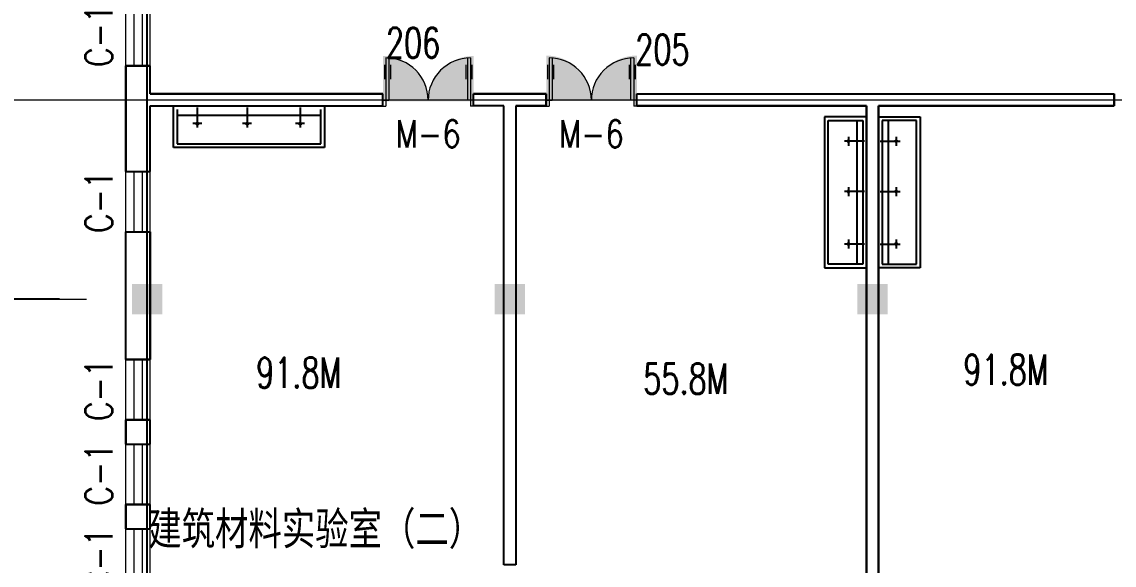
# Model space of a CAD drawing. Extents: x -220435 to 246757, y -381552 to -223577.
# Drawn here: x -38169 to -20097, y -340082 to -331089 of the extents above; entities that cross this region are included whole.
import ezdxf
from ezdxf.enums import TextEntityAlignment as Align

# ---------------------------------------------------------------- set-up
doc = ezdxf.new("R2010")
doc.units = 0
doc.header["$LTSCALE"] = 1500
doc.header["$MEASUREMENT"] = 0
doc.linetypes.add('DOTE', pattern=[2.42, 2, -0.2, 0.02, -0.2])
doc.layers.get('0').update_dxf_attribs({"linetype": 'CONTINUOUS'})
doc.layers.get('DEFPOINTS').update_dxf_attribs({"linetype": 'CONTINUOUS'})
for name, color, linetype in [('COLUMN', 7, 'CONTINUOUS'), ('DOTE', 7, 'DOTE'), ('JELIBTLTC', 7, 'CONTINUOUS'), ('LVTRY', 7, 'CONTINUOUS'), ('PUB_WALL', 7, 'CONTINUOUS'), ('WALL', 7, 'CONTINUOUS'), ('WINDOW_TEXT', 7, 'CONTINUOUS'), ('防盗门', 180, 'CONTINUOUS')]:
    doc.layers.add(name, color=color, linetype=linetype)
for name, color, linetype, lineweight in [('PUB_DIM', 7, 'CONTINUOUS', 0), ('WINDOW', 7, 'CONTINUOUS', 0), ('我的', 7, 'CONTINUOUS', 0)]:
    doc.layers.add(name, color=color, linetype=linetype, lineweight=lineweight)
doc.styles.add('_SIMPLEX', font='SIMPLEX.shx', dxfattribs={"width": 0.8})
doc.styles.add('DIM_FONT', font='TXT.shx', dxfattribs={"width": 0.7})
doc.styles.add('JELIBTLZX1', font='arial.ttf', dxfattribs={"width": 0.65})
doc.styles.add('SIMPLEX', font='SIMPLEX.SHX')
doc.dimstyles.new('DIMN150', dxfattribs={"dimscale": 1.5, "dimtxt": 300, "dimasz": 1, "dimexe": 250, "dimexo": 300, "dimgap": 150, "dimtad": 1, "dimdec": 0, "dimzin": 0, "dimdsep": 46, "dimtxsty": 'DIM_FONT', "dimblk": '_DIMX', "dimcen": 0.09, "dimclrt": 7, "dimadec": 0, "dimazin": 0, "dimtfac": 1, "dimtdec": 0, "dimtix": 1, "dimtmove": 2, "dimatfit": 3, "dimldrblk": '_DIMX', "dimfxl": 1, "dimtolj": 1, "dimtzin": 0, "dimarcsym": 0})

# ---------------------------------------------------------------- blocks, each defined once
blk = doc.blocks.new('_DIMX')
blk.add_line((-150, 0), (150, 0))
at = {"const_width": 50}
blk.add_lwpolyline([(-70, -70), (70, 70)], dxfattribs=at)
blk = doc.blocks.new('*D930')
at = {"layer": 'DEFPOINTS', "color": 0, "lineweight": 20}
for p in [(-37097, -269089), (-46839, -347679), (-37097, -347679)]:
    blk.add_point(p, dxfattribs=at)
at = {"layer": 'PUB_DIM', "color": 0, "lineweight": -2}
for p, q in [((-37547, -269089), (-47214, -269089)), ((-46839, -269091), (-46839, -347678)), ((-37547, -347679), (-47214, -347679))]:
    blk.add_line(p, q, dxfattribs=at)
at = {"layer": 'PUB_DIM', "color": 0, "lineweight": -2, "xscale": 1.5, "yscale": 1.5, "zscale": 1.5}
for p, rotation in [((-46839, -269089), 90), ((-46839, -347679), 270)]:
    blk.add_blockref('_DIMX', p, dxfattribs=dict(at, rotation=rotation))
at = {"layer": 'PUB_DIM', "color": 7, "insert": (-47289, -308384), "char_height": 450, "attachment_point": 5, "rotation": 90, "style": 'DIM_FONT'}
blk.add_mtext('\\A1;78590', dxfattribs=at)
blk = doc.blocks.new('*D916')
at = {"layer": 'DEFPOINTS', "color": 0, "lineweight": 20}
for p in [(-37097, -335679), (-45639, -341679), (-37097, -341679)]:
    blk.add_point(p, dxfattribs=at)
at = {"layer": 'PUB_DIM', "color": 0, "lineweight": -2}
for p, q in [((-37547, -335679), (-46014, -335679)), ((-45639, -335681), (-45639, -341678)), ((-37547, -341679), (-46014, -341679))]:
    blk.add_line(p, q, dxfattribs=at)
at = {"layer": 'PUB_DIM', "color": 0, "lineweight": -2, "xscale": 1.5, "yscale": 1.5, "zscale": 1.5}
for p, rotation in [((-45639, -335679), 90), ((-45639, -341679), 270)]:
    blk.add_blockref('_DIMX', p, dxfattribs=dict(at, rotation=rotation))
at = {"layer": 'PUB_DIM', "color": 7, "insert": (-46089, -338679), "char_height": 450, "attachment_point": 5, "rotation": 90, "style": 'DIM_FONT'}
blk.add_mtext('\\A1;6000', dxfattribs=at)
blk = doc.blocks.new('M_A20TUI')
for p, q in [((-0.483, 0.396), (-0.483, 0.235)), ((-0.467, 0.471), (-0.467, -0.062)), ((-0.433, 0.47), (-0.433, 0.004)), ((-0.417, 0.396), (-0.417, 0.235)), ((0.417, 0.396), (0.417, 0.235)), ((0.433, 0.47), (0.433, 0.004)), ((0.467, 0.471), (0.467, -0.062)), ((0.483, 0.396), (0.483, 0.235)), ((-0.5, 0.004), (-0.433, 0.004)), ((-0.5, 0.004), (-0.5, -0.062)), ((0.5, 0.004), (0.433, 0.004)), ((0.5, 0.004), (0.5, -0.062)), ((-0.5, -0.062), (-0.467, -0.062)), ((0.5, -0.062), (0.467, -0.062))]:
    blk.add_line(p, q)
for centre, start, end in [((-0.467, 0.004), 0, 90), ((0.467, 0.004), 90, 180)]:
    blk.add_arc(centre, 0.467, start, end)
blk = doc.blocks.new('_WBLK')
for p, q in [((-0.5, 0.5), (0.5, 0.5)), ((0.5, 0.167), (-0.5, 0.167)), ((0.5, -0.167), (-0.5, -0.167)), ((-0.5, -0.5), (0.5, -0.5))]:
    blk.add_line(p, q)
at = {"layer": 'WINDOW_TEXT', "style": 'SIMPLEX', "flags": 9}
blk.add_attdef('A', text='', height=1, dxfattribs=at).set_placement((0, 1.5), align=Align.MIDDLE)
blk = doc.blocks.new('_LV16')
for p, q in [((-75.7, 264.7), (73.5, 264.7)), ((0, 0), (0, 329.6))]:
    blk.add_line(p, q)
blk.add_circle((0, 264.7), 16.2)
blk = doc.blocks.new('_FZH')
blk.add_solid([(-0.5, -0.5), (0.5, -0.5), (-0.5, 0.5), (0.5, 0.5)])

msp = doc.modelspace()

# ---------------------------------------------------------------- hatches: boundary and pattern name
at = {"layer": '防盗门'}
for points in [[(-32194, -331653.3, -0.4142136), (-31444, -332403.3), (-32194, -332403.3)], [(-30694, -331653.3, 0.4142136), (-31444, -332403.3), (-30694, -332403.3)], [(-29494.2, -331647, -0.4142136), (-28744.2, -332397), (-29494.2, -332397)], [(-27994.2, -331647, 0.4142136), (-28744.2, -332397), (-27994.2, -332397)]]:
    msp.add_hatch(color=256, dxfattribs=at).paths.add_polyline_path(points)

# ---------------------------------------------------------------- linework, layer by layer
at = {"layer": 'DOTE'}
for p, q in [((-36097.1, -348513.9), (-36097.1, -267923.9)), ((-36097.1, -349213.9), (-36097.1, -268623.9))]:
    msp.add_line(p, q, dxfattribs=at)
at = {"layer": 'LVTRY'}
for p, q in [((-35660.7, -333169.3), (-35660.7, -332479.3)), ((-33160.7, -332479.3), (-33160.7, -333169.3)), ((-35600.7, -332539.3), (-35600.7, -333109.3)), ((-33220.7, -332639.3), (-35600.7, -332639.3)), ((-33220.7, -333109.3), (-33220.7, -332539.3)), ((-24887.1, -332660.9), (-24887.1, -335160.9)), ((-24197.1, -332660.9), (-24887.1, -332660.9)), ((-23997.1, -332660.9), (-23307.1, -332660.9)), ((-23307.1, -332660.9), (-23307.1, -335160.9)), ((-24827.1, -335100.9), (-24827.1, -332720.9)), ((-24827.1, -332720.9), (-24257.1, -332720.9)), ((-24357.1, -332720.9), (-24357.1, -335100.9)), ((-24257.1, -332720.9), (-24257.1, -335100.9)), ((-23367.1, -332720.9), (-23937.1, -332720.9)), ((-23937.1, -332720.9), (-23937.1, -335100.9)), ((-23837.1, -332720.9), (-23837.1, -335100.9)), ((-23367.1, -335100.9), (-23367.1, -332720.9)), ((-33160.7, -333169.3), (-35660.7, -333169.3)), ((-35600.7, -333109.3), (-33220.7, -333109.3)), ((-24887.1, -335160.9), (-24197.1, -335160.9)), ((-24257.1, -335100.9), (-24827.1, -335100.9)), ((-23307.1, -335160.9), (-23997.1, -335160.9)), ((-23937.1, -335100.9), (-23367.1, -335100.9))]:
    msp.add_line(p, q, dxfattribs=at)
at = {"layer": 'PUB_DIM'}
for p, q in [((-41510.2, -332379.3), (8454.4, -332379.3)), ((-48338.8, -335679.3), (-37097.1, -335679.3))]:
    msp.add_line(p, q, dxfattribs=at)
at = {"layer": 'PUB_WALL'}
for p, q in [((-36447.1, -333565), (-36447.1, -331819.3)), ((-36447.1, -331819.3), (-36047.1, -331819.3)), ((-36047.1, -331819.3), (-36447.1, -331819.3)), ((-36447.1, -331819.3), (-36447.1, -333565)), ((-36047.1, -332279.3), (-36047.1, -331819.3)), ((-36047.1, -332279.3), (-36047.1, -331819.3)), ((-36047.1, -332279.3), (-32196.8, -332279.3)), ((-32196.8, -332279.3), (-36047.1, -332279.3)), ((-32196.8, -332479.3), (-32196.8, -332279.3)), ((-32196.8, -332479.3), (-32196.8, -332279.3)), ((-30696.8, -332479.3), (-30696.8, -332279.3)), ((-29497.1, -332279.3), (-30696.8, -332279.3)), ((-30696.8, -332479.3), (-30696.8, -332279.3)), ((-30696.8, -332279.3), (-29497.1, -332279.3)), ((-29497.1, -332479.3), (-29497.1, -332279.3)), ((-29497.1, -332279.3), (-29497.1, -332479.3)), ((-27997.1, -332279.3), (-20097.3, -332279.3)), ((-27997.1, -332479.3), (-27997.1, -332279.3)), ((-27997.1, -332479.3), (-27997.1, -332279.3)), ((-27997.1, -332279.3), (-20097.3, -332279.3)), ((-20097.3, -332479.3), (-20097.3, -332279.3)), ((-20097.3, -332279.3), (-20097.3, -332479.3)), ((-36047.1, -333565), (-36047.1, -332479.3)), ((-36047.1, -332479.3), (-32196.8, -332479.3)), ((-36047.1, -333565), (-36047.1, -332479.3)), ((-36047.1, -332479.3), (-32196.8, -332479.3)), ((-30197.1, -332479.3), (-30696.8, -332479.3)), ((-30197.1, -332479.3), (-30696.8, -332479.3)), ((-30197.1, -340079.3), (-30197.1, -332479.3)), ((-30197.1, -340079.3), (-30197.1, -332479.3)), ((-29997.1, -332479.3), (-29997.1, -340079.3)), ((-29997.1, -332479.3), (-29497.1, -332479.3)), ((-29497.1, -332479.3), (-29997.1, -332479.3)), ((-29997.1, -332479.3), (-29997.1, -340079.3)), ((-27997.1, -332479.3), (-24197.1, -332479.3)), ((-24197.1, -332479.3), (-27997.1, -332479.3)), ((-24197.1, -332479.3), (-24197.1, -341579.3)), ((-24197.1, -341579.3), (-24197.1, -332479.3)), ((-23997.1, -332479.3), (-20097.3, -332479.3)), ((-23997.1, -347629.3), (-23997.1, -332479.3)), ((-20097.3, -332479.3), (-23997.1, -332479.3)), ((-23997.1, -332479.3), (-23997.1, -347629.3)), ((-36447.1, -333565), (-36047.1, -333565)), ((-36447.1, -333565), (-36047.1, -333565)), ((-36447.1, -334565), (-36047.1, -334565)), ((-36447.1, -336679.3), (-36447.1, -334565)), ((-36447.1, -336679.3), (-36447.1, -334565)), ((-36447.1, -334565), (-36047.1, -334565)), ((-36047.1, -336679.3), (-36047.1, -334565)), ((-36047.1, -334565), (-36047.1, -336679.3)), ((-36447.1, -336679.3), (-36047.1, -336679.3)), ((-36047.1, -336679.3), (-36447.1, -336679.3)), ((-36447.1, -338079.3), (-36447.1, -337679.3)), ((-36447.1, -337679.3), (-36047.1, -337679.3)), ((-36447.1, -337679.3), (-36447.1, -338079.3)), ((-36047.1, -337679.3), (-36447.1, -337679.3)), ((-36047.1, -338079.3), (-36047.1, -337679.3)), ((-36047.1, -338079.3), (-36047.1, -337679.3)), ((-36447.1, -338079.3), (-36047.1, -338079.3)), ((-36447.1, -338079.3), (-36047.1, -338079.3)), ((-36447.1, -339479.3), (-36447.1, -339079.3)), ((-36447.1, -339079.3), (-36047.1, -339079.3)), ((-36447.1, -339079.3), (-36447.1, -339479.3)), ((-36047.1, -339079.3), (-36447.1, -339079.3)), ((-36047.1, -339479.3), (-36047.1, -339079.3)), ((-36047.1, -339479.3), (-36047.1, -339079.3)), ((-36447.1, -339479.3), (-36047.1, -339479.3)), ((-36447.1, -339479.3), (-36047.1, -339479.3)), ((-29997.1, -340079.3), (-30197.1, -340079.3)), ((-29997.1, -340079.3), (-30197.1, -340079.3))]:
    msp.add_line(p, q, dxfattribs=at)
at = {"layer": 'WALL'}
for p, q in [((-36447.1, -333565), (-36447.1, -331819.3)), ((-36447.1, -331819.3), (-36047.1, -331819.3)), ((-36047.1, -332279.3), (-36047.1, -331819.3)), ((-36047.1, -332279.3), (-32196.8, -332279.3)), ((-32196.8, -332479.3), (-32196.8, -332279.3)), ((-30696.8, -332479.3), (-30696.8, -332279.3)), ((-29497.1, -332279.3), (-30696.8, -332279.3)), ((-29497.1, -332479.3), (-29497.1, -332279.3)), ((-27997.1, -332279.3), (-20097.3, -332279.3)), ((-27997.1, -332479.3), (-27997.1, -332279.3)), ((-20097.3, -332479.3), (-20097.3, -332279.3)), ((-36047.1, -333565), (-36047.1, -332479.3)), ((-36047.1, -332479.3), (-32196.8, -332479.3)), ((-30197.1, -332479.3), (-30696.8, -332479.3)), ((-30197.1, -340079.3), (-30197.1, -332479.3)), ((-29997.1, -332479.3), (-29997.1, -340079.3)), ((-29997.1, -332479.3), (-29497.1, -332479.3)), ((-27997.1, -332479.3), (-24197.1, -332479.3)), ((-24197.1, -332479.3), (-24197.1, -341579.3)), ((-23997.1, -332479.3), (-20097.3, -332479.3)), ((-23997.1, -347629.3), (-23997.1, -332479.3)), ((-36447.1, -333565), (-36047.1, -333565)), ((-36447.1, -334565), (-36047.1, -334565)), ((-36447.1, -336679.3), (-36447.1, -334565)), ((-36047.1, -336679.3), (-36047.1, -334565)), ((-36447.1, -336679.3), (-36047.1, -336679.3)), ((-36447.1, -338079.3), (-36447.1, -337679.3)), ((-36447.1, -337679.3), (-36047.1, -337679.3)), ((-36047.1, -338079.3), (-36047.1, -337679.3)), ((-36447.1, -338079.3), (-36047.1, -338079.3)), ((-36447.1, -339479.3), (-36447.1, -339079.3)), ((-36447.1, -339079.3), (-36047.1, -339079.3)), ((-36047.1, -339479.3), (-36047.1, -339079.3)), ((-36447.1, -339479.3), (-36047.1, -339479.3)), ((-29997.1, -340079.3), (-30197.1, -340079.3))]:
    msp.add_line(p, q, dxfattribs=at)

# ---------------------------------------------------------------- block references
at = {"layer": 'COLUMN', "linetype": 'ByBlock', "xscale": 500, "yscale": 500, "zscale": 500}
msp.add_blockref('_FZH', (-36097.1, -335679.3), dxfattribs=at)
at = {"layer": 'COLUMN', "xscale": 500, "yscale": 500, "zscale": 500}
for p in [(-30097.1, -335679.3), (-24097.1, -335679.3)]:
    msp.add_blockref('_FZH', p, dxfattribs=at)
at = {"layer": 'LVTRY'}
for p, rotation in [((-35266, -332509.3), 180), ((-34443, -332509.3), 180), ((-33566, -332509.3), 180), ((-23967.1, -333066.1), 270), ((-23967.1, -333898.9), 270), ((-23967.1, -334766.1), 270)]:
    msp.add_blockref('_LV16', p, dxfattribs=dict(at, rotation=rotation))
at = {"layer": 'LVTRY', "xscale": -1, "rotation": 90}
for p in [(-24227.1, -333066.1), (-24227.1, -333898.9), (-24227.1, -334766.1)]:
    msp.add_blockref('_LV16', p, dxfattribs=at)
at = {"layer": 'WINDOW'}
ref = msp.add_blockref('_WBLK', (-36247.1, -331319.3), dxfattribs=dict(at, xscale=1000, yscale=399.9999999999709, zscale=1000, rotation=90))
ref.add_attrib('A', 'C-1', dxfattribs={"layer": 'WINDOW_TEXT', "height": 450, "rotation": 90, "style": '_SIMPLEX', "width": 0.8, "flags": 8}).set_placement((-36897.1, -331319.3), align=Align.MIDDLE)
ref = msp.add_blockref('M_A20TUI', (-31446.8, -332392), dxfattribs=dict(at, xscale=-1500, yscale=-1500, zscale=1500, rotation=180))
ref.add_attrib('A', 'M-6', dxfattribs={"layer": 'WINDOW_TEXT', "height": 450, "style": '_SIMPLEX', "width": 0.8, "flags": 8}).set_placement((-31446.8, -332942), align=Align.MIDDLE)
ref = msp.add_blockref('M_A20TUI', (-28747.1, -332392), dxfattribs=dict(at, xscale=-1500, yscale=-1500, zscale=1500, rotation=180))
ref.add_attrib('A', 'M-6', dxfattribs={"layer": 'WINDOW_TEXT', "height": 450, "style": '_SIMPLEX', "width": 0.8, "flags": 8}).set_placement((-28747.1, -332942), align=Align.MIDDLE)
ref = msp.add_blockref('_WBLK', (-36247.1, -334065), dxfattribs=dict(at, xscale=1000, yscale=400, zscale=1000, rotation=90))
ref.add_attrib('A', 'C-1', dxfattribs={"layer": 'WINDOW_TEXT', "height": 450, "rotation": 90, "style": '_SIMPLEX', "width": 0.8, "flags": 8}).set_placement((-36897.1, -334065), align=Align.MIDDLE)
ref = msp.add_blockref('_WBLK', (-36247.1, -337179.3), dxfattribs=dict(at, xscale=1000, yscale=400, zscale=1000, rotation=90))
ref.add_attrib('A', 'C-1', dxfattribs={"layer": 'WINDOW_TEXT', "height": 450, "rotation": 90, "style": '_SIMPLEX', "width": 0.8, "flags": 8}).set_placement((-36897.1, -337179.3), align=Align.MIDDLE)
ref = msp.add_blockref('_WBLK', (-36247.1, -338579.3), dxfattribs=dict(at, xscale=1000, yscale=400.0000000000291, zscale=1000, rotation=90))
ref.add_attrib('A', 'C-1', dxfattribs={"layer": 'WINDOW_TEXT', "height": 450, "rotation": 90, "style": '_SIMPLEX', "width": 0.8, "flags": 8}).set_placement((-36897.1, -338579.3), align=Align.MIDDLE)
ref = msp.add_blockref('_WBLK', (-36247.1, -339979.3), dxfattribs=dict(at, xscale=1000, yscale=400, zscale=1000, rotation=90))
ref.add_attrib('A', 'C-1', dxfattribs={"layer": 'WINDOW_TEXT', "height": 450, "rotation": 90, "style": '_SIMPLEX', "width": 0.8, "flags": 8}).set_placement((-36897.1, -339979.3), align=Align.MIDDLE)

# ---------------------------------------------------------------- texts
at = {"layer": 'JELIBTLTC', "style": 'JELIBTLZX1', "width": 0.75}
msp.add_text('建筑材料实验室（二）', height=540, dxfattribs=at).set_placement((-36077.8, -339746.4))
at = {"layer": '我的', "linetype": 'ByBlock', "lineweight": 20, "char_height": 500, "attachment_point": 1, "style": 'DIM_FONT'}
for s, insert, width in [('{\\C1;206}', (-32146.8, -331185.6), 1460.707), ('{\\C1;205}', (-28022.1, -331297.7), 1460.707), ('{\\C3;91.8M}', (-34293.2, -336646.1), 2571.968), ('{\\C3;91.8M}', (-22593.3, -336595.7), 2521.536), ('{\\C3;55.8M}', (-27888.5, -336746.8), 2420.675)]:
    msp.add_mtext(s, dxfattribs=dict(at, insert=insert, width=width))

# ---------------------------------------------------------------- dimensions: what is measured, and where the dimension line sits
at = {"layer": 'PUB_DIM'}
dim = msp.add_aligned_dim(p1=(-37097.1, -269089.3), p2=(-37097.1, -347679.3), distance=-9741.7, dimstyle='DIMN150', dxfattribs=at)
dim.commit()
dim.dimension.update_dxf_attribs({"geometry": '*D930', "text_midpoint": (-47288.8, -308384.3)})
dim = msp.add_linear_dim(base=(-45638.8, -341679.3), p1=(-37097.1, -335679.3), p2=(-37097.1, -341679.3), angle=90, dimstyle='DIMN150', dxfattribs=at)
dim.commit()
dim.dimension.update_dxf_attribs({"geometry": '*D916', "text_midpoint": (-46088.8, -338679.3)})

doc.saveas('drawing.dxf')
